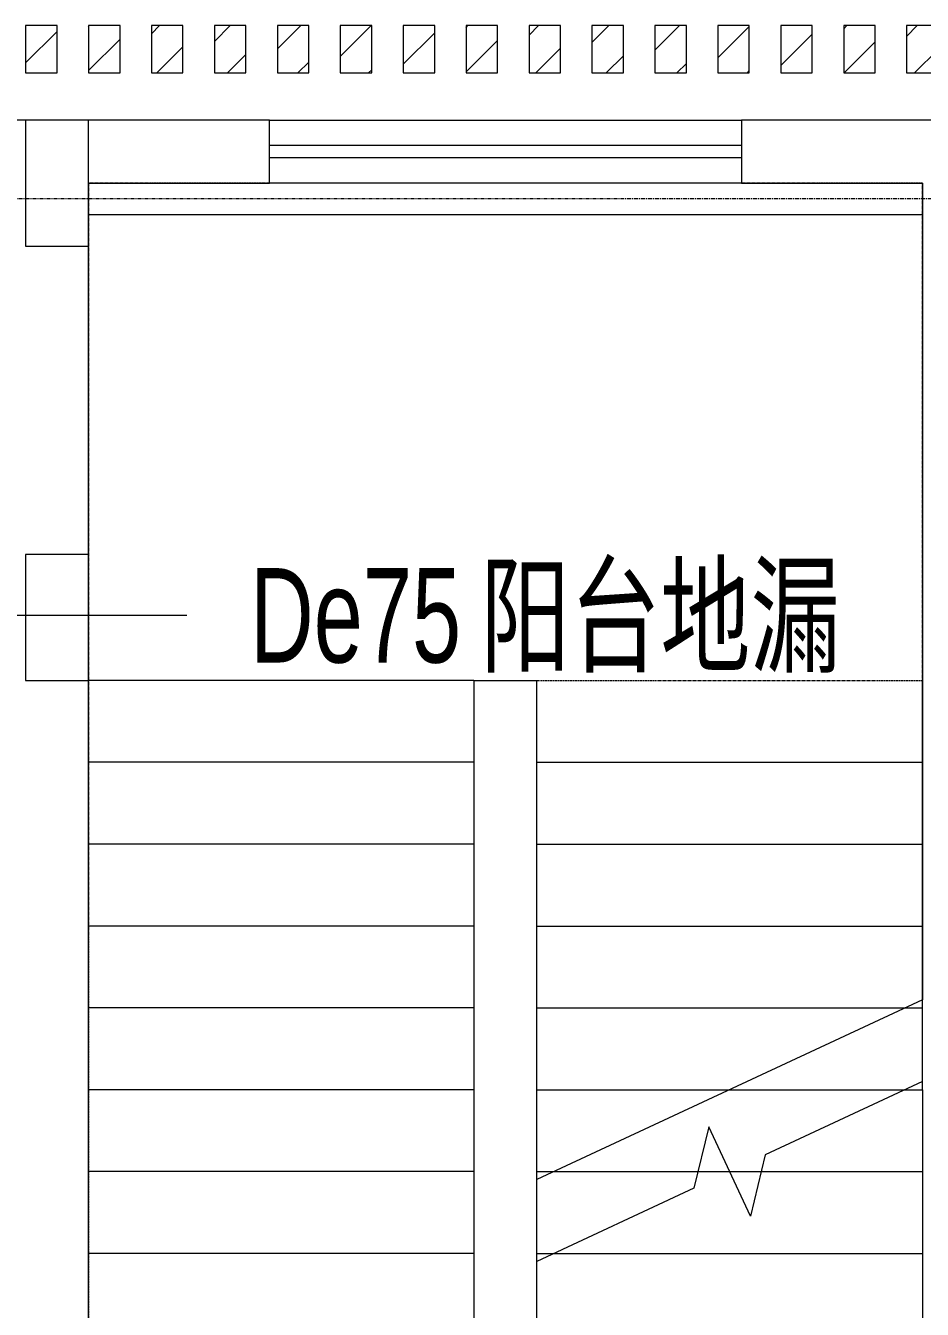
# Model space of a CAD drawing. Header units: millimetres. Extents: x 147592 to 200208, y -27981 to 8299.
# Drawn here: x 168050 to 170900, y -3528 to 550 of the extents above; entities that cross this region are included whole.
import ezdxf

# ---------------------------------------------------------------- set-up
doc = ezdxf.new("R2010")
doc.units = ezdxf.units.MM
for name, pattern in [('架空线', [3.97, 2.38, -1.59]), ('架空线_2_', [3.97, 2.38, -1.59]), ('轴网线', [22.24, 12.7, -3.18, 3.18, -3.18])]:
    doc.linetypes.add(name, pattern=pattern)
doc.layers.add('A-FLOR-____-OTLN', color=7, linetype='Continuous', lineweight=13, true_color=0x007f00)
doc.layers.add('A-GLAZ-____-OTLN', color=7, linetype='Continuous', lineweight=13, true_color=0x00007f)
for name, color, linetype, lineweight in [('A-GLAZ-CWMG-MCUT', 7, 'Continuous', 13), ('A-GLAZ-CWMG-OTLN', 7, 'Continuous', 5), ('A-WALL-____-MCUT', 7, 'Continuous', 13), ('G-____-____-TEXT', 7, 'Continuous', 5), ('S-COLS-____-MCUT', 7, 'Continuous', 5), ('S-GRID-____-OTLN', 7, 'Continuous', 5), ('S-STRS-____-MBND', 7, 'Continuous', 5), ('S-STRS-____-OTLN', 7, 'Continuous', 5)]:
    doc.layers.add(name, color=color, linetype=linetype, lineweight=lineweight)
doc.styles.add('TJ_FangSong', font='', dxfattribs={"width": 0.7, "height": 300})
doc.styles.get('TJ_FangSong').set_extended_font_data('TJ_FangSong')

# ---------------------------------------------------------------- blocks, each defined once
blk = doc.blocks.new('矩形竖梃 - 100_100mm 木色铝方通-V152-三层给排水_消防平面图')
at = {"layer": 'A-GLAZ-CWMG-OTLN', "true_color": 0x515151}
h = blk.add_hatch(dxfattribs=at)
h.set_pattern_fill('FP_138', color=251, style=0, pattern_type=2)
h.set_pattern_definition([(315, (-168100.01, 549.98), (70.71068, 70.71068), [])])
h.paths.add_polyline_path([(50, 150), (50, 0), (-50, 0), (-50, 150)], flags=0)
at = {"layer": 'A-GLAZ-CWMG-MCUT', "color": 251, "lineweight": 5, "true_color": 0x515151}
for p, q in [((-50, 150), (50, 150)), ((-50, 0), (-50, 150)), ((50, 150), (50, 0)), ((50, 0), (-50, 0))]:
    blk.add_line(p, q, dxfattribs=at)
blk = doc.blocks.new('矩形竖梃 - 100_100mm 木色铝方通-V153-三层给排水_消防平面图')
at = {"layer": 'A-GLAZ-CWMG-OTLN', "true_color": 0x515151}
h = blk.add_hatch(dxfattribs=at)
h.set_pattern_fill('FP_139', color=251, style=0, pattern_type=2)
h.set_pattern_definition([(315, (-168300.01, 549.98), (70.71068, 70.71068), [])])
h.paths.add_polyline_path([(50, 150), (50, 0), (-50, 0), (-50, 150)], flags=0)
at = {"layer": 'A-GLAZ-CWMG-MCUT', "color": 251, "lineweight": 5, "true_color": 0x515151}
for p, q in [((-50, 150), (50, 150)), ((-50, 0), (-50, 150)), ((50, 150), (50, 0)), ((50, 0), (-50, 0))]:
    blk.add_line(p, q, dxfattribs=at)
blk = doc.blocks.new('矩形竖梃 - 100_100mm 木色铝方通-V154-三层给排水_消防平面图')
at = {"layer": 'A-GLAZ-CWMG-OTLN', "true_color": 0x515151}
h = blk.add_hatch(dxfattribs=at)
h.set_pattern_fill('FP_140', color=251, style=0, pattern_type=2)
h.set_pattern_definition([(315, (-168500.01, 549.98), (70.71068, 70.71068), [])])
h.paths.add_polyline_path([(50, 150), (50, 0), (-50, 0), (-50, 150)], flags=0)
at = {"layer": 'A-GLAZ-CWMG-MCUT', "color": 251, "lineweight": 5, "true_color": 0x515151}
for p, q in [((-50, 150), (50, 150)), ((-50, 0), (-50, 150)), ((50, 150), (50, 0)), ((50, 0), (-50, 0))]:
    blk.add_line(p, q, dxfattribs=at)
blk = doc.blocks.new('矩形竖梃 - 100_100mm 木色铝方通-V155-三层给排水_消防平面图')
at = {"layer": 'A-GLAZ-CWMG-OTLN', "true_color": 0x515151}
h = blk.add_hatch(dxfattribs=at)
h.set_pattern_fill('FP_141', color=251, style=0, pattern_type=2)
h.set_pattern_definition([(315, (-168700.01, 549.98), (70.71068, 70.71068), [])])
h.paths.add_polyline_path([(50, 150), (50, 0), (-50, 0), (-50, 150)], flags=0)
at = {"layer": 'A-GLAZ-CWMG-MCUT', "color": 251, "lineweight": 5, "true_color": 0x515151}
for p, q in [((-50, 150), (50, 150)), ((-50, 0), (-50, 150)), ((50, 150), (50, 0)), ((50, 0), (-50, 0))]:
    blk.add_line(p, q, dxfattribs=at)
blk = doc.blocks.new('矩形竖梃 - 100_100mm 木色铝方通-V156-三层给排水_消防平面图')
at = {"layer": 'A-GLAZ-CWMG-OTLN', "true_color": 0x515151}
h = blk.add_hatch(dxfattribs=at)
h.set_pattern_fill('FP_142', color=251, style=0, pattern_type=2)
h.set_pattern_definition([(315, (-168900.01, 549.98), (70.71068, 70.71068), [])])
h.paths.add_polyline_path([(50, 150), (50, 0), (-50, 0), (-50, 150), (-22, 150)], flags=0)
at = {"layer": 'A-GLAZ-CWMG-MCUT', "color": 251, "lineweight": 5, "true_color": 0x515151}
for p, q in [((-50, 150), (50, 150)), ((-50, 0), (-50, 150)), ((50, 150), (50, 0)), ((50, 0), (-50, 0))]:
    blk.add_line(p, q, dxfattribs=at)
blk = doc.blocks.new('矩形竖梃 - 100_100mm 木色铝方通-V157-三层给排水_消防平面图')
at = {"layer": 'A-GLAZ-CWMG-OTLN', "true_color": 0x515151}
h = blk.add_hatch(dxfattribs=at)
h.set_pattern_fill('FP_143', color=251, style=0, pattern_type=2)
h.set_pattern_definition([(315, (-169100.01, 549.98), (70.71068, 70.71068), [])])
h.paths.add_polyline_path([(50, 150), (50, 0), (-50, 0), (-50, 150)], flags=0)
at = {"layer": 'A-GLAZ-CWMG-MCUT', "color": 251, "lineweight": 5, "true_color": 0x515151}
for p, q in [((-50, 150), (50, 150)), ((-50, 0), (-50, 150)), ((50, 150), (50, 0)), ((50, 0), (-50, 0))]:
    blk.add_line(p, q, dxfattribs=at)
blk = doc.blocks.new('矩形竖梃 - 100_100mm 木色铝方通-V158-三层给排水_消防平面图')
at = {"layer": 'A-GLAZ-CWMG-OTLN', "true_color": 0x515151}
h = blk.add_hatch(dxfattribs=at)
h.set_pattern_fill('FP_144', color=251, style=0, pattern_type=2)
h.set_pattern_definition([(315, (-169300.01, 549.98), (70.71068, 70.71068), [])])
h.paths.add_polyline_path([(50, 150), (50, 0), (-50, 0), (-50, 150)], flags=0)
at = {"layer": 'A-GLAZ-CWMG-MCUT', "color": 251, "lineweight": 5, "true_color": 0x515151}
for p, q in [((-50, 150), (50, 150)), ((-50, 0), (-50, 150)), ((50, 150), (50, 0)), ((50, 0), (-50, 0))]:
    blk.add_line(p, q, dxfattribs=at)
blk = doc.blocks.new('矩形竖梃 - 100_100mm 木色铝方通-V159-三层给排水_消防平面图')
at = {"layer": 'A-GLAZ-CWMG-OTLN', "true_color": 0x515151}
h = blk.add_hatch(dxfattribs=at)
h.set_pattern_fill('FP_145', color=251, style=0, pattern_type=2)
h.set_pattern_definition([(315, (-169500.01, 549.98), (70.71068, 70.71068), [])])
h.paths.add_polyline_path([(50, 150), (50, 0), (-50, 0), (-50, 150)], flags=0)
at = {"layer": 'A-GLAZ-CWMG-MCUT', "color": 251, "lineweight": 5, "true_color": 0x515151}
for p, q in [((-50, 150), (50, 150)), ((-50, 0), (-50, 150)), ((50, 150), (50, 0)), ((50, 0), (-50, 0))]:
    blk.add_line(p, q, dxfattribs=at)
blk = doc.blocks.new('矩形竖梃 - 100_100mm 木色铝方通-V160-三层给排水_消防平面图')
at = {"layer": 'A-GLAZ-CWMG-OTLN', "true_color": 0x515151}
h = blk.add_hatch(dxfattribs=at)
h.set_pattern_fill('FP_146', color=251, style=0, pattern_type=2)
h.set_pattern_definition([(315, (-169700.01, 549.98), (70.71068, 70.71068), [])])
h.paths.add_polyline_path([(50, 150), (50, 0), (-50, 0), (-50, 150)], flags=0)
at = {"layer": 'A-GLAZ-CWMG-MCUT', "color": 251, "lineweight": 5, "true_color": 0x515151}
for p, q in [((-50, 150), (50, 150)), ((-50, 0), (-50, 150)), ((50, 150), (50, 0)), ((50, 0), (-50, 0))]:
    blk.add_line(p, q, dxfattribs=at)
blk = doc.blocks.new('矩形竖梃 - 100_100mm 木色铝方通-V161-三层给排水_消防平面图')
at = {"layer": 'A-GLAZ-CWMG-OTLN', "true_color": 0x515151}
h = blk.add_hatch(dxfattribs=at)
h.set_pattern_fill('FP_147', color=251, style=0, pattern_type=2)
h.set_pattern_definition([(315, (-169900.01, 549.98), (70.71068, 70.71068), [])])
h.paths.add_polyline_path([(50, 150), (50, 0), (-50, 0), (-50, 150)], flags=0)
at = {"layer": 'A-GLAZ-CWMG-MCUT', "color": 251, "lineweight": 5, "true_color": 0x515151}
for p, q in [((-50, 150), (50, 150)), ((-50, 0), (-50, 150)), ((50, 150), (50, 0)), ((50, 0), (-50, 0))]:
    blk.add_line(p, q, dxfattribs=at)
blk = doc.blocks.new('矩形竖梃 - 100_100mm 木色铝方通-V162-三层给排水_消防平面图')
at = {"layer": 'A-GLAZ-CWMG-OTLN', "true_color": 0x515151}
h = blk.add_hatch(dxfattribs=at)
h.set_pattern_fill('FP_148', color=251, style=0, pattern_type=2)
h.set_pattern_definition([(315, (-170100.01, 549.98), (70.71068, 70.71068), [])])
h.paths.add_polyline_path([(50, 150), (50, 0), (-50, 0), (-50, 150)], flags=0)
at = {"layer": 'A-GLAZ-CWMG-MCUT', "color": 251, "lineweight": 5, "true_color": 0x515151}
for p, q in [((-50, 150), (50, 150)), ((-50, 0), (-50, 150)), ((50, 150), (50, 0)), ((50, 0), (-50, 0))]:
    blk.add_line(p, q, dxfattribs=at)
blk = doc.blocks.new('矩形竖梃 - 100_100mm 木色铝方通-V163-三层给排水_消防平面图')
at = {"layer": 'A-GLAZ-CWMG-OTLN', "true_color": 0x515151}
h = blk.add_hatch(dxfattribs=at)
h.set_pattern_fill('FP_149', color=251, style=0, pattern_type=2)
h.set_pattern_definition([(315, (-170300.01, 549.98), (70.71068, 70.71068), [])])
h.paths.add_polyline_path([(50, 150), (50, 0), (-50, 0), (-50, 150)], flags=0)
at = {"layer": 'A-GLAZ-CWMG-MCUT', "color": 251, "lineweight": 5, "true_color": 0x515151}
for p, q in [((-50, 150), (50, 150)), ((-50, 0), (-50, 150)), ((50, 150), (50, 0)), ((50, 0), (-50, 0))]:
    blk.add_line(p, q, dxfattribs=at)
blk = doc.blocks.new('矩形竖梃 - 100_100mm 木色铝方通-V164-三层给排水_消防平面图')
at = {"layer": 'A-GLAZ-CWMG-OTLN', "true_color": 0x515151}
h = blk.add_hatch(dxfattribs=at)
h.set_pattern_fill('FP_150', color=251, style=0, pattern_type=2)
h.set_pattern_definition([(315, (-170500.01, 549.98), (70.71068, 70.71068), [])])
h.paths.add_polyline_path([(50, 150), (50, 0), (-50, 0), (-50, 150)], flags=0)
at = {"layer": 'A-GLAZ-CWMG-MCUT', "color": 251, "lineweight": 5, "true_color": 0x515151}
for p, q in [((-50, 150), (50, 150)), ((-50, 0), (-50, 150)), ((50, 150), (50, 0)), ((50, 0), (-50, 0))]:
    blk.add_line(p, q, dxfattribs=at)
blk = doc.blocks.new('矩形竖梃 - 100_100mm 木色铝方通-V165-三层给排水_消防平面图')
at = {"layer": 'A-GLAZ-CWMG-OTLN', "true_color": 0x515151}
h = blk.add_hatch(dxfattribs=at)
h.set_pattern_fill('FP_151', color=251, style=0, pattern_type=2)
h.set_pattern_definition([(315, (-170700.01, 549.98), (70.71068, 70.71068), [])])
h.paths.add_polyline_path([(50, 150), (50, 0), (-50, 0), (-50, 150)], flags=0)
at = {"layer": 'A-GLAZ-CWMG-MCUT', "color": 251, "lineweight": 5, "true_color": 0x515151}
for p, q in [((-50, 150), (50, 150)), ((-50, 0), (-50, 150)), ((50, 150), (50, 0)), ((50, 0), (-50, 0))]:
    blk.add_line(p, q, dxfattribs=at)
blk = doc.blocks.new('矩形竖梃 - 100_100mm 木色铝方通-V166-三层给排水_消防平面图')
at = {"layer": 'A-GLAZ-CWMG-OTLN', "true_color": 0x515151}
h = blk.add_hatch(dxfattribs=at)
h.set_pattern_fill('FP_152', color=251, style=0, pattern_type=2)
h.set_pattern_definition([(315, (-170900.01, 549.98), (70.71068, 70.71068), [])])
h.paths.add_polyline_path([(50, 150), (50, 0), (-50, 0), (-50, 150)], flags=0)
at = {"layer": 'A-GLAZ-CWMG-MCUT', "color": 251, "lineweight": 5, "true_color": 0x515151}
for p, q in [((-50, 150), (50, 150)), ((-50, 0), (-50, 150)), ((50, 150), (50, 0)), ((50, 0), (-50, 0))]:
    blk.add_line(p, q, dxfattribs=at)
blk = doc.blocks.new('左右推拉窗 - C1515-1967582-三层给排水_消防平面图')
at = {"layer": 'A-GLAZ-____-OTLN', "color": 251, "lineweight": 5, "true_color": 0x515151}
for p, q in [((-740.5, -166.9), (-740.5, 33.1)), ((-740.5, 33.1), (759.5, 33.1)), ((759.5, 33.1), (759.5, -166.9)), ((-740.5, -46.9), (759.5, -46.9)), ((759.5, -86.9), (-740.5, -86.9)), ((759.5, -166.9), (-740.5, -166.9))]:
    blk.add_line(p, q, dxfattribs=at)
blk = doc.blocks.new('YXQH_AR_B9-20_rvt-1-三层给排水_消防平面图')
at = {"layer": 'A-WALL-____-MCUT', "color": 251, "lineweight": 5, "true_color": 0x515151}
for p, q in [((168825, 250), (167350, 250)), ((171675, 250), (170325, 250)), ((168250, -4900), (168250, 50)), ((168250, 50), (168825, 50)), ((170325, 50), (170900, 50)), ((170900, 50), (170900, -2544.4)), ((170900, -2830), (170900, -6150))]:
    blk.add_line(p, q, dxfattribs=at)
at = {"layer": 'S-GRID-____-OTLN', "color": 173, "linetype": '轴网线', "true_color": 0x5151ff}
blk.add_line((199020.5, 0), (148525.8, 0), dxfattribs=at)
at = {"layer": 'S-STRS-____-MBND', "color": 251, "linetype": '架空线', "true_color": 0x515151}
for p, q in [((168250, 50), (168250, -1530)), ((170900, 50), (168250, 50)), ((170900, -1530), (170900, 50)), ((169475, -1530), (168250, -1530)), ((168250, -1530), (168250, -4650)), ((169475, -1530), (168250, -1530)), ((169475, -1530), (169675, -1530)), ((169475, -1530), (169475, -4650)), ((169675, -1530), (170900, -1530)), ((169675, -3375.6), (169675, -1530)), ((170900, -2804.4), (170900, -1530)), ((169475, -1790), (168250, -1790)), ((169475, -1790), (168250, -1790)), ((169675, -1790), (170900, -1790)), ((169675, -1790), (170900, -1790)), ((169475, -2050), (168250, -2050)), ((169475, -2050), (168250, -2050)), ((169675, -2050), (170900, -2050)), ((169675, -2050), (170900, -2050)), ((169475, -2310), (168250, -2310)), ((169475, -2310), (168250, -2310)), ((169675, -2310), (170900, -2310)), ((169675, -2310), (170900, -2310)), ((169475, -2570), (168250, -2570)), ((169475, -2570), (168250, -2570)), ((169675, -2570), (170900, -2570)), ((169675, -2570), (170900, -2570)), ((169475, -2830), (168250, -2830)), ((169475, -2830), (168250, -2830)), ((169675, -2830), (170845.1, -2830)), ((169675, -2830), (170845.1, -2830)), ((169475, -3090), (168250, -3090)), ((169475, -3090), (168250, -3090)), ((169675, -3090), (170187.1, -3090)), ((169675, -3090), (170187.1, -3090)), ((170287.5, -3090), (170388, -3090)), ((170287.5, -3090), (170388, -3090)), ((169475, -3350), (168250, -3350)), ((169475, -3350), (168250, -3350)), ((169675, -3350), (169729.9, -3350)), ((169675, -3350), (169729.9, -3350))]:
    blk.add_line(p, q, dxfattribs=at)
at = {"layer": 'S-STRS-____-MBND', "color": 251, "true_color": 0x515151}
for p, q in [((170900, -2804.4), (170400.8, -3037.2)), ((170221.5, -2948.4), (170174.2, -3142.8)), ((170353.5, -3231.6), (170221.5, -2948.4)), ((170400.8, -3037.2), (170353.5, -3231.6)), ((170174.2, -3142.8), (169675, -3375.6))]:
    blk.add_line(p, q, dxfattribs=at)
at = {"layer": 'S-STRS-____-OTLN', "color": 251, "true_color": 0x515151}
for p, q in [((169475, -1530), (168250, -1530)), ((169475, -1530), (169675, -1530)), ((169475, -1530), (169475, -1790)), ((169675, -1790), (169675, -1530)), ((169475, -1790), (168250, -1790)), ((169475, -1790), (169475, -2050)), ((169675, -2050), (169675, -1790)), ((169675, -1790), (170900, -1790)), ((169475, -2050), (168250, -2050)), ((169475, -2050), (169475, -2310)), ((169675, -2310), (169675, -2050)), ((169675, -2050), (170900, -2050)), ((169475, -2310), (168250, -2310)), ((169475, -2310), (169475, -2570)), ((169675, -2570), (169675, -2310)), ((169675, -2310), (170900, -2310)), ((169475, -2570), (168250, -2570)), ((169475, -2570), (169475, -2830)), ((169675, -2830), (169675, -2570)), ((169675, -2570), (170845.1, -2570)), ((170900, -2830), (170900, -2804.4)), ((169475, -2830), (168250, -2830)), ((169475, -2830), (169475, -3090)), ((169675, -3090), (169675, -2830)), ((169675, -2830), (170287.5, -2830)), ((170845.1, -2830), (170900, -2830)), ((169475, -3090), (168250, -3090)), ((169475, -3090), (169475, -3350)), ((169675, -3115.6), (169675, -3090)), ((169675, -3090), (169729.9, -3090)), ((170187.1, -3090), (170287.5, -3090)), ((170388, -3090), (170900, -3090)), ((169475, -3350), (168250, -3350)), ((169475, -3350), (169475, -3610)), ((169675, -3610), (169675, -3375.6)), ((169729.9, -3350), (170900, -3350))]:
    blk.add_line(p, q, dxfattribs=at)
at = {"layer": 'S-STRS-____-OTLN', "color": 251, "linetype": '架空线', "true_color": 0x515151}
for p, q in [((169475, -1530), (168250, -1530)), ((169475, -1790), (168250, -1790)), ((169675, -1790), (170900, -1790)), ((169475, -2050), (168250, -2050)), ((169675, -2050), (170900, -2050)), ((169475, -2310), (168250, -2310)), ((169675, -2310), (170900, -2310)), ((169475, -2570), (168250, -2570)), ((169675, -2570), (170845.1, -2570)), ((169475, -2830), (168250, -2830)), ((169675, -2830), (170287.5, -2830)), ((170845.1, -2830), (170900, -2830)), ((169475, -3090), (168250, -3090)), ((169675, -3090), (169729.9, -3090)), ((170187.1, -3090), (170287.5, -3090)), ((170388, -3090), (170900, -3090)), ((169475, -3350), (168250, -3350)), ((169729.9, -3350), (170900, -3350))]:
    blk.add_line(p, q, dxfattribs=at)
at = {"color": 251, "lineweight": 5, "true_color": 0x515151, "extrusion": (0, 0, -1), "rotation": 180}
for name, p in [('矩形竖梃 - 100_100mm 木色铝方通-V152-三层给排水_消防平面图', (-168100, 550)), ('矩形竖梃 - 100_100mm 木色铝方通-V153-三层给排水_消防平面图', (-168300, 550)), ('矩形竖梃 - 100_100mm 木色铝方通-V154-三层给排水_消防平面图', (-168500, 550)), ('矩形竖梃 - 100_100mm 木色铝方通-V155-三层给排水_消防平面图', (-168700, 550)), ('矩形竖梃 - 100_100mm 木色铝方通-V156-三层给排水_消防平面图', (-168900, 550)), ('矩形竖梃 - 100_100mm 木色铝方通-V157-三层给排水_消防平面图', (-169100, 550)), ('矩形竖梃 - 100_100mm 木色铝方通-V158-三层给排水_消防平面图', (-169300, 550)), ('矩形竖梃 - 100_100mm 木色铝方通-V159-三层给排水_消防平面图', (-169500, 550)), ('矩形竖梃 - 100_100mm 木色铝方通-V160-三层给排水_消防平面图', (-169700, 550)), ('矩形竖梃 - 100_100mm 木色铝方通-V161-三层给排水_消防平面图', (-169900, 550)), ('矩形竖梃 - 100_100mm 木色铝方通-V162-三层给排水_消防平面图', (-170100, 550)), ('矩形竖梃 - 100_100mm 木色铝方通-V163-三层给排水_消防平面图', (-170300, 550)), ('矩形竖梃 - 100_100mm 木色铝方通-V164-三层给排水_消防平面图', (-170500, 550)), ('矩形竖梃 - 100_100mm 木色铝方通-V165-三层给排水_消防平面图', (-170700, 550)), ('矩形竖梃 - 100_100mm 木色铝方通-V166-三层给排水_消防平面图', (-170900, 550))]:
    blk.add_blockref(name, p, dxfattribs=at)
at = {"color": 251, "lineweight": 5, "true_color": 0x515151, "rotation": 180}
blk.add_blockref('左右推拉窗 - C1515-1967582-三层给排水_消防平面图', (169584.5, 83.1), dxfattribs=at)
blk = doc.blocks.new('YXQH_ST_B9-20_rvt-1-三层给排水_消防平面图')
at = {"layer": 'A-FLOR-____-OTLN', "color": 95, "lineweight": 18, "true_color": 0x51a751}
blk.add_line((168250, -50), (170900, -50), dxfattribs=at)
at = {"layer": 'S-COLS-____-MCUT', "color": 251, "lineweight": 18, "true_color": 0x515151}
for p, q in [((168250, 250), (168050, 250)), ((168050, 250), (168050, -150)), ((168250, -150), (168250, 250)), ((168050, -150), (168250, -150)), ((168250, -1130), (168050, -1130)), ((168050, -1130), (168050, -1530)), ((168250, -1530), (168250, -1130)), ((168050, -1530), (168250, -1530))]:
    blk.add_line(p, q, dxfattribs=at)
at = {"layer": 'S-STRS-____-MBND', "color": 251, "linetype": '架空线_2_', "lineweight": 18, "true_color": 0x515151}
for p, q in [((169475, -1530), (168250, -1530)), ((168250, -1530), (168250, -4650)), ((169475, -1530), (169475, -4650)), ((169675, -1530), (170900, -1530)), ((169675, -3115.6), (169675, -1530)), ((170900, -2544.4), (170900, -1530)), ((169475, -1790), (168250, -1790)), ((169475, -1790), (168250, -1790)), ((169675, -1790), (170900, -1790)), ((169675, -1790), (170900, -1790)), ((169475, -2050), (168250, -2050)), ((169475, -2050), (168250, -2050)), ((169675, -2050), (170900, -2050)), ((169675, -2050), (170900, -2050)), ((169475, -2310), (168250, -2310)), ((169475, -2310), (168250, -2310)), ((169675, -2310), (170900, -2310)), ((169675, -2310), (170900, -2310)), ((169475, -2570), (168250, -2570)), ((169475, -2570), (168250, -2570)), ((169675, -2570), (170845.1, -2570)), ((169675, -2570), (170845.1, -2570)), ((169475, -2830), (168250, -2830)), ((169475, -2830), (168250, -2830)), ((169675, -2830), (170287.5, -2830)), ((169675, -2830), (170287.5, -2830)), ((169475, -3090), (168250, -3090)), ((169475, -3090), (168250, -3090)), ((169675, -3090), (169729.9, -3090)), ((169675, -3090), (169729.9, -3090)), ((169475, -3350), (168250, -3350)), ((169475, -3350), (168250, -3350))]:
    blk.add_line(p, q, dxfattribs=at)
at = {"layer": 'S-STRS-____-MBND', "color": 251, "lineweight": 18, "true_color": 0x515151}
blk.add_line((170900, -2544.4), (169675, -3115.6), dxfattribs=at)
at = {"layer": 'S-STRS-____-OTLN', "color": 251, "lineweight": 18, "true_color": 0x515151}
for p, q in [((170900, -2570), (170900, -2544.4)), ((170845.1, -2570), (170900, -2570)), ((170900, -2804.4), (170900, -2570)), ((170287.5, -2830), (170845.1, -2830)), ((169729.9, -3090), (170187.1, -3090)), ((170287.5, -3090), (170388, -3090)), ((169675, -3350), (169675, -3115.6)), ((169675, -3375.6), (169675, -3350)), ((169675, -3350), (169729.9, -3350))]:
    blk.add_line(p, q, dxfattribs=at)
at = {"layer": 'S-STRS-____-OTLN', "color": 251, "linetype": '架空线_2_', "lineweight": 18, "true_color": 0x515151}
for p, q in [((170845.1, -2570), (170900, -2570)), ((170287.5, -2830), (170845.1, -2830)), ((169729.9, -3090), (170187.1, -3090)), ((170287.5, -3090), (170388, -3090)), ((169675, -3350), (169729.9, -3350))]:
    blk.add_line(p, q, dxfattribs=at)

msp = doc.modelspace()

# ---------------------------------------------------------------- linework, layer by layer
at = {"layer": 'G-____-____-TEXT'}
msp.add_line((167800.5, -1323), (168562.8, -1323), dxfattribs=at)

# ---------------------------------------------------------------- block references
at = {"lineweight": 5}
for name in ['YXQH_AR_B9-20_rvt-1-三层给排水_消防平面图', 'YXQH_ST_B9-20_rvt-1-三层给排水_消防平面图']:
    msp.add_blockref(name, (0, 0), dxfattribs=at)

# ---------------------------------------------------------------- texts
at = {"layer": 'G-____-____-TEXT', "char_height": 300, "attachment_point": 1, "style": 'TJ_FangSong'}
for s, insert, width in [('阳台地漏', (169494.4, -1173), 1436.624), ('De75 ', (168762.8, -1173), 886.666)]:
    msp.add_mtext(s, dxfattribs=dict(at, insert=insert, width=width))

doc.saveas('drawing.dxf')
